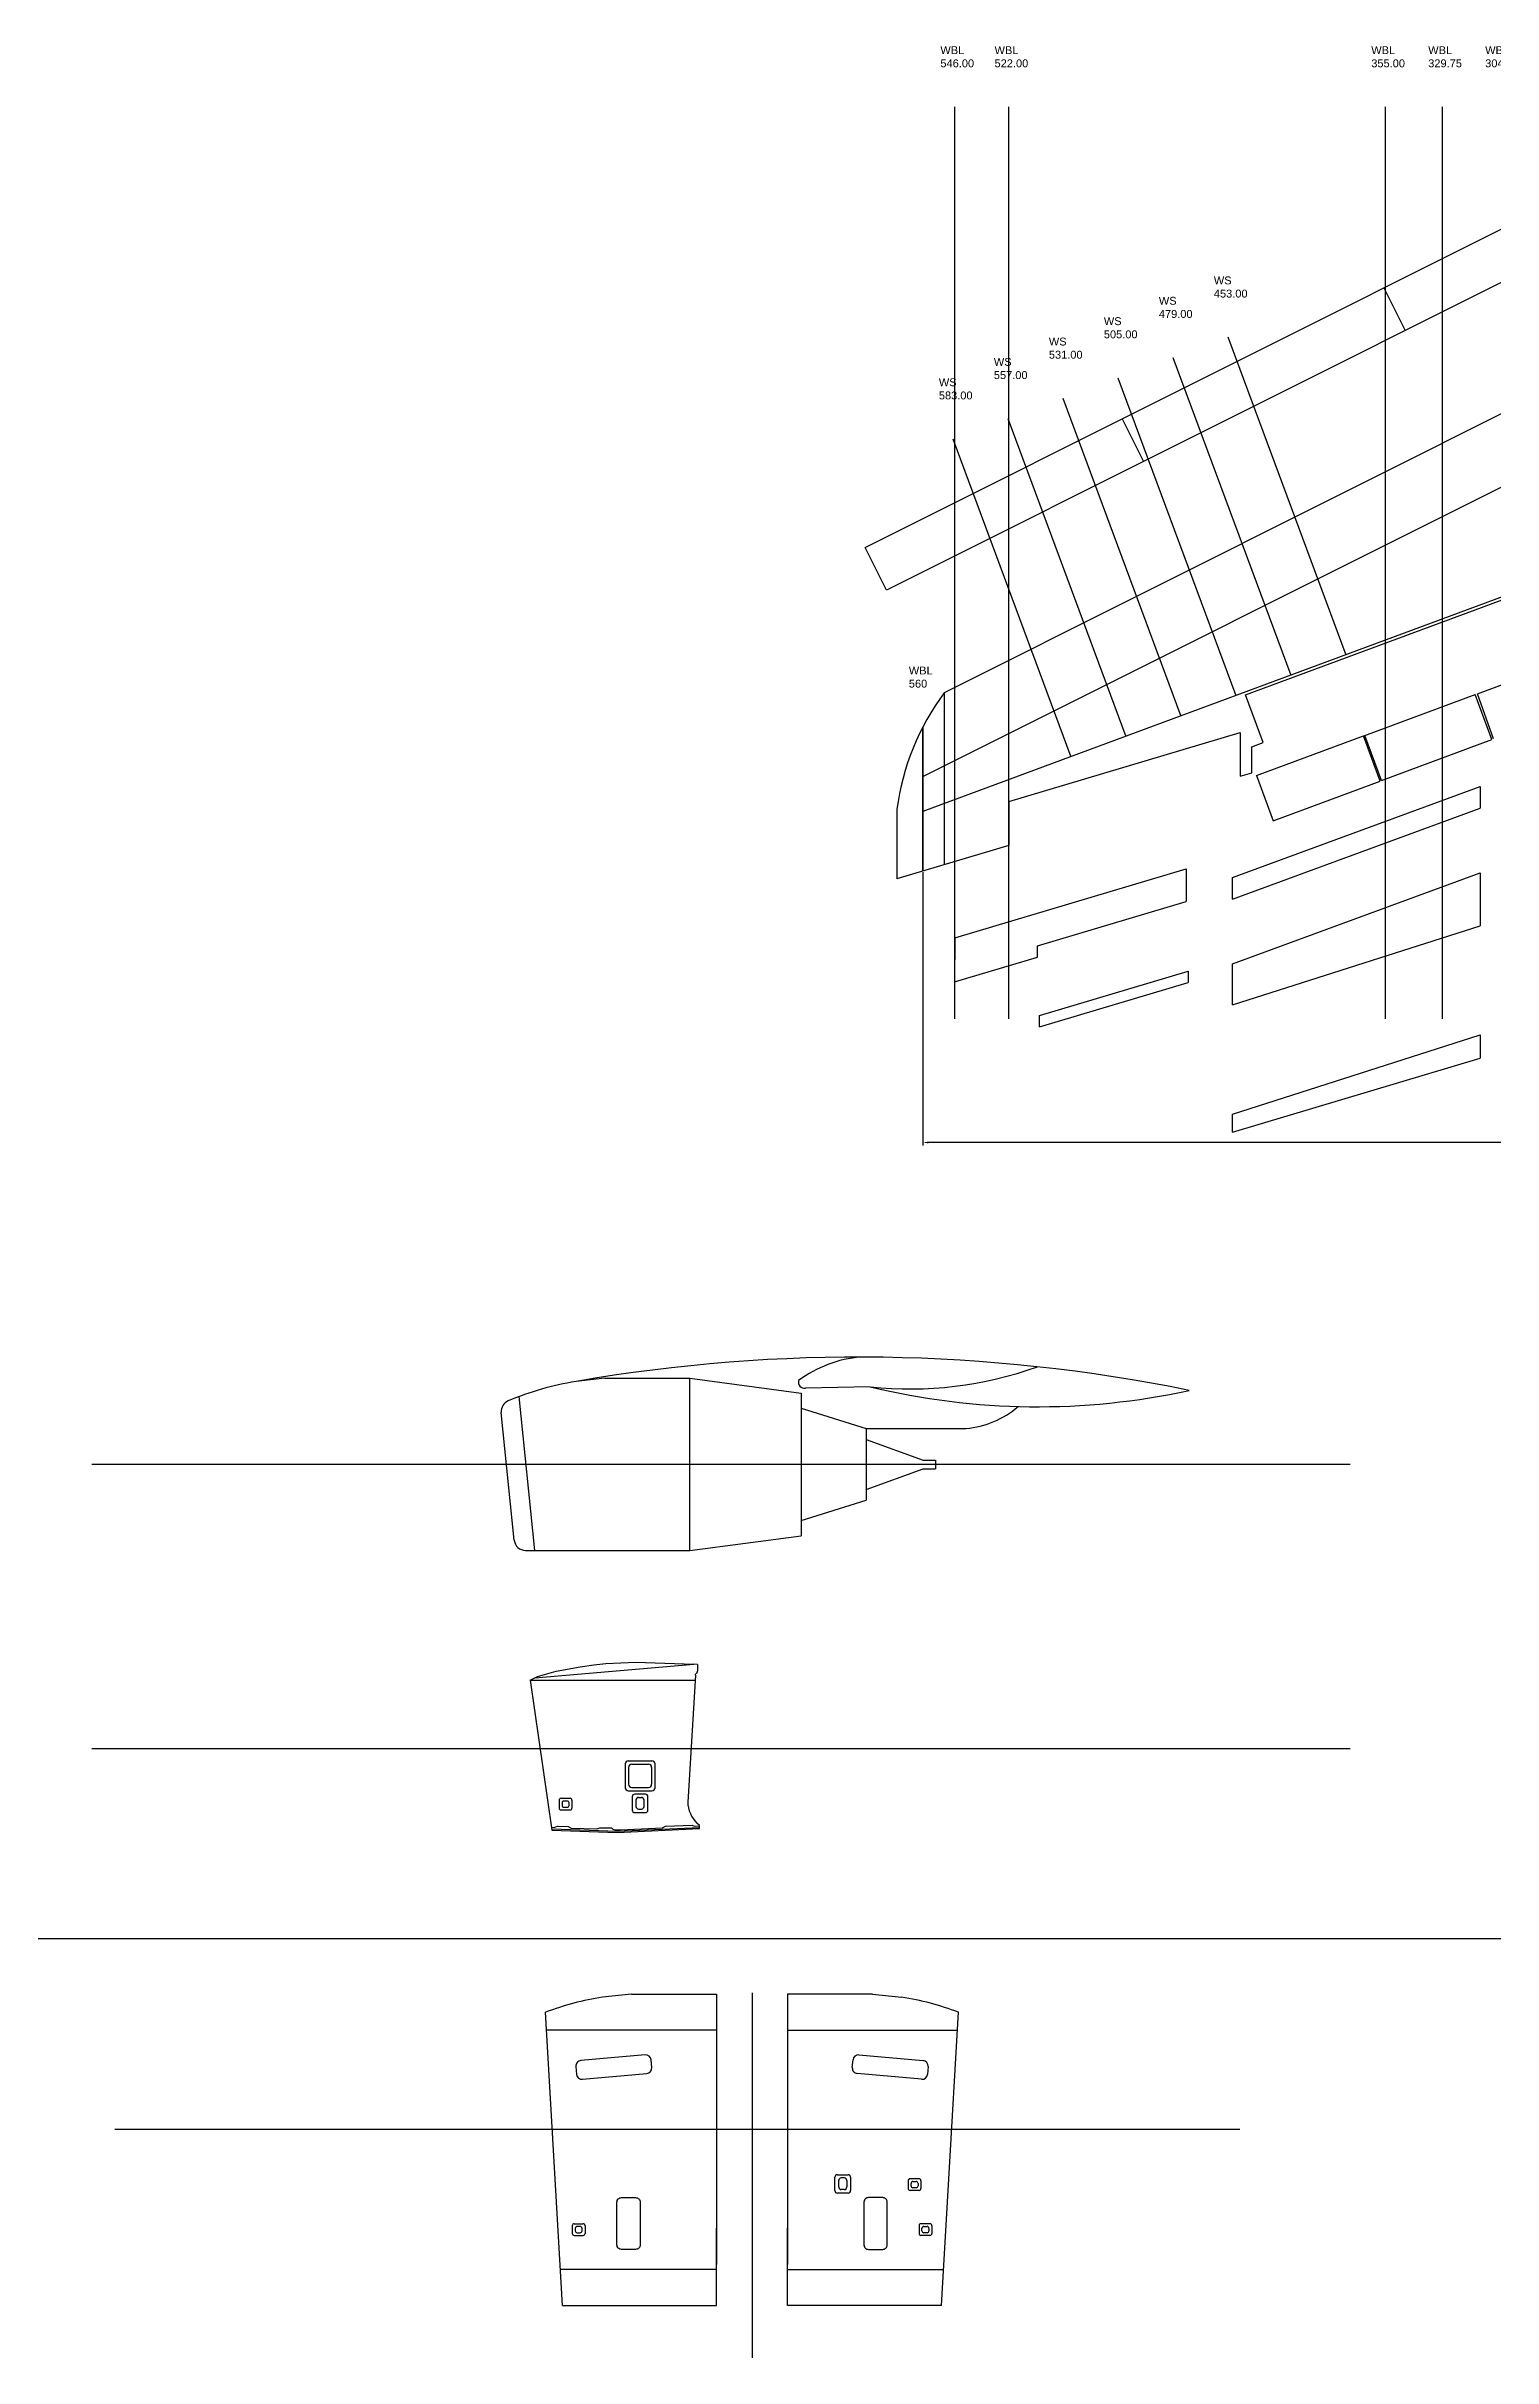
# Model space of a CAD drawing. Header units: millimetres. Extents: x 4754 to 10367, y 367 to 2510.
# Drawn here: x 5680 to 6321, y 1090 to 2115 of the extents above; entities that cross this region are included whole.
import ezdxf

# ---------------------------------------------------------------- set-up
doc = ezdxf.new("R2010")
doc.units = ezdxf.units.MM
doc.header["$PDMODE"] = 35
doc.layers.get('Defpoints').update_dxf_attribs({"color": 2})
for name, color, linetype in [('图层1', 130, 'Continuous'), ('图层3', 1, 'Continuous'), ('标注', 3, 'Continuous')]:
    doc.layers.add(name, color=color, linetype=linetype)
doc.layers.add('图层2', color=6, linetype='Continuous', plot=False)
doc.styles.get("Standard").update_dxf_attribs({"font": 'arial.ttf'})
doc.dimstyles.new('ISO-25', dxfattribs={"dimtxt": 5, "dimasz": 2.5, "dimexe": 1.25, "dimexo": 0.625, "dimtad": 1, "dimdec": 4, "dimtxsty": 'Standard', "dimcen": 2.5, "dimadec": 0, "dimazin": 0, "dimtfac": 1, "dimtdec": 4, "dimtmove": 0, "dimatfit": 3, "dimfxl": 1, "dimarcsym": 0})

# ---------------------------------------------------------------- blocks, each defined once
blk = doc.blocks.new('*D4')
at = {"layer": 'Defpoints', "color": 0, "transparency": 16777216}
for p in [(6628.7, 1854.9), (6068.7, 1748.8), (6068.7, 1628.4)]:
    blk.add_point(p, dxfattribs=at)
at = {"layer": '标注', "color": 0, "lineweight": -2, "transparency": 16777216}
for p, q in [((6628.7, 1854.2), (6628.7, 1627.1)), ((6068.7, 1748.2), (6068.7, 1627.1)), ((6626.2, 1628.4), (6071.2, 1628.4))]:
    blk.add_line(p, q, dxfattribs=at)
at = {"layer": '标注', "color": 0, "transparency": 16777216}
for points in [[(6071.2, 1628.8), (6071.2, 1628), (6068.7, 1628.4)], [(6626.2, 1628.8), (6626.2, 1628), (6628.7, 1628.4)]]:
    blk.add_solid(points, dxfattribs=at)
at = {"layer": '标注', "color": 0, "transparency": 16777216, "insert": (6348.7, 1631.6), "char_height": 5, "attachment_point": 5}
blk.add_mtext('560', dxfattribs=at)

msp = doc.modelspace()

# ---------------------------------------------------------------- linework, layer by layer
at = {"layer": 'Defpoints'}
for p, q in [((6043.11746, 1892.16785), (6372.53378, 2057.19369)), ((6381.98857, 2038.32051), (6052.57086, 1873.29398)), ((6273.09005, 2007.37592), (6282.54484, 1988.50274)), ((6157.07673, 1949.25738), (6166.53152, 1930.38421)), ((6052.56976, 1873.29342), (6043.11746, 1892.16785)), ((6314.57838, 1827.4052), (6364.98088, 1846.07799)), ((6264.67593, 1808.91766), (6313.60855, 1827.0459)), ((6320.97844, 1807.05668), (6313.60855, 1827.0459)), ((6321.69704, 1807.3229), (6314.57838, 1827.4052)), ((6216.59557, 1791.10516), (6263.99353, 1808.66485)), ((6271.36341, 1788.67562), (6263.99353, 1808.66485)), ((6272.04582, 1788.92844), (6264.67593, 1808.91766)), ((6272.04582, 1788.92844), (6320.97844, 1807.05668)), ((6206.03129, 1745.83356), (6315.75779, 1786.28896)), ((6216.59482, 1791.10488), (6223.92437, 1771.10071)), ((6223.92437, 1771.10071), (6271.36341, 1788.67562)), ((6315.75779, 1786.28896), (6315.75779, 1776.58017)), ((6206.03129, 1736.24008), (6315.75779, 1776.58017)), ((6082.82046, 1719.10852), (6185.41353, 1749.71253)), ((6185.41353, 1749.71253), (6185.41353, 1735.2736)), ((6206.03129, 1707.59294), (6315.75779, 1748.04834)), ((6206.03129, 1736.24008), (6206.03129, 1745.83356)), ((6315.75779, 1748.04834), (6315.75779, 1724.46742)), ((6119.47524, 1715.60389), (6185.41353, 1735.2736)), ((6206.03129, 1689.36805), (6315.75779, 1724.46742)), ((6082.82046, 1719.10852), (6082.69546, 1699.62124)), ((6119.47524, 1710.59282), (6119.47524, 1715.60389)), ((6082.69546, 1699.62124), (6119.47524, 1710.59282)), ((6120.42477, 1684.64837), (6186.36306, 1704.31808)), ((6186.36306, 1704.31808), (6186.36306, 1699.30701)), ((6206.03129, 1689.36805), (6206.03129, 1707.59294)), ((6120.42477, 1679.6373), (6186.36306, 1699.30701)), ((6120.42477, 1679.6373), (6120.42477, 1684.64837)), ((6206.03129, 1640.98221), (6315.75779, 1676.08158)), ((6315.75779, 1676.08158), (6315.75779, 1665.71869)), ((6206.03129, 1632.98675), (6315.75779, 1665.71869)), ((6206.03129, 1632.98675), (6206.03129, 1640.98221)), ((5965.45169, 1447.49948), (5965.45169, 1523.81948)), ((6014.79169, 1517.29645), (6014.79169, 1454.02252)), ((5887.59872, 1451.9942), (5881.83813, 1508.70619)), ((5896.65528, 1447.49948), (5889.72265, 1515.74991)), ((6043.57169, 1501.58011), (6043.57169, 1469.73886)), ((6043.57169, 1496.75863), (6068.81766, 1487.59791)), ((6068.81766, 1487.59791), (6074.33169, 1487.59791)), ((6074.33169, 1487.59791), (6074.33169, 1483.72106)), ((6043.57169, 1474.56034), (6068.81766, 1483.72106)), ((6068.81766, 1483.72106), (6074.33169, 1483.72106)), ((6014.79169, 1460.76749), (6043.57169, 1469.73886)), ((5892.57313, 1447.49948), (5964.89169, 1447.49948)), ((5899.67169, 1447.49948), (5965.45169, 1447.49948)), ((5965.45169, 1447.49948), (6014.79169, 1454.02252)), ((5896.757, 1391.00417), (5967.16385, 1397.12031)), ((5906.11258, 1393.96111), (5916.769, 1395.93582)), ((5916.769, 1395.93582), (5922.79742, 1396.81378)), ((5922.79742, 1396.81378), (5928.15205, 1397.29196)), ((5928.15205, 1397.29196), (5941.48505, 1397.94885)), ((5941.48505, 1397.94885), (5967.16385, 1397.12031)), ((5968.84933, 1396.90506), (5967.16385, 1397.12031)), ((5968.84933, 1396.90506), (5968.84933, 1394.03023)), ((5894.65934, 1390.0473), (5897.92114, 1391.53521)), ((5894.65934, 1390.0473), (5904.28961, 1323.44732)), ((5894.65934, 1390.0473), (5967.79436, 1390.0473)), ((5897.92114, 1391.53521), (5906.11258, 1393.96111)), ((5967.92826, 1392.22117), (5964.46097, 1335.92981)), ((5938.13786, 1354.23926), (5948.58219, 1354.23926)), ((5936.7313, 1352.8327), (5936.7313, 1342.30316)), ((5938.26553, 1351.26641), (5938.26553, 1343.85446)), ((5939.67209, 1352.67297), (5947.06224, 1352.67297)), ((5948.4688, 1351.26641), (5948.4688, 1343.85446)), ((5949.98875, 1342.30316), (5949.98875, 1352.8327)), ((5907.46549, 1336.74253), (5907.46549, 1333.28481)), ((5908.30942, 1337.58647), (5912.32067, 1337.58647)), ((5908.77425, 1335.53908), (5908.77425, 1334.43775)), ((5911.01578, 1336.38302), (5909.61819, 1336.38302)), ((5909.61819, 1333.59381), (5911.01578, 1333.59381)), ((5911.85971, 1334.43775), (5911.85971, 1335.53908)), ((5913.1646, 1336.74253), (5913.1646, 1333.28481)), ((5938.13786, 1340.8966), (5948.58219, 1340.8966)), ((5939.67209, 1342.4479), (5947.06224, 1342.4479)), ((5939.85321, 1338.27884), (5939.85321, 1332.35735)), ((5945.69138, 1339.40409), (5940.97846, 1339.40409)), ((5941.53355, 1336.83475), (5941.53355, 1333.94956)), ((5942.6588, 1337.96), (5943.97642, 1337.96)), ((5942.6588, 1332.82432), (5943.97642, 1332.82432)), ((5945.10167, 1333.94956), (5945.10167, 1336.83475)), ((5946.81662, 1332.35735), (5946.81662, 1338.27884)), ((5904.09923, 1324.76392), (5905.2876, 1324.70118)), ((5904.19847, 1324.07764), (5933.147, 1322.94971)), ((5904.28961, 1323.44732), (5933.21544, 1322.35195)), ((5905.2876, 1324.70118), (5906.77427, 1325.20998)), ((5906.77427, 1325.20998), (5911.47999, 1325.0758)), ((5908.30942, 1332.44088), (5912.32067, 1332.44088)), ((5911.47999, 1325.0758), (5912.80374, 1324.29757)), ((5912.80374, 1324.29757), (5924.15196, 1324.01866)), ((5924.15196, 1324.01866), (5925.54124, 1324.53185)), ((5925.54124, 1324.53185), (5930.63146, 1324.53185)), ((5930.63146, 1324.53185), (5931.25075, 1323.95939)), ((5931.25075, 1323.95939), (5932.09087, 1323.595)), ((5932.09087, 1323.595), (5934.62301, 1323.64982)), ((5933.147, 1322.94971), (5969.73233, 1324.70927)), ((5933.21544, 1322.35195), (5969.73233, 1324.14393)), ((5934.62301, 1323.64982), (5953.24237, 1324.53137)), ((5940.97846, 1331.2321), (5945.69138, 1331.2321)), ((5953.24237, 1324.53137), (5954.60422, 1325.26001)), ((5954.60422, 1325.26001), (5966.39098, 1325.74703)), ((5966.39098, 1325.74703), (5967.44196, 1325.27051)), ((5967.44196, 1325.27051), (5969.73233, 1325.37375)), ((5969.73233, 1325.54224), (5968.52897, 1326.60658)), ((5969.73233, 1324.14393), (5969.73233, 1325.54224)), ((5939.52397, 1250.80839), (5926.72904, 1249.41031)), ((5939.52397, 1250.80839), (5977.22397, 1250.80839)), ((5977.22397, 1250.80839), (5977.22397, 1130.92522)), ((5977.22397, 1250.80839), (5977.22397, 1234.80839)), ((5992.99066, 1251.354), (5992.99066, 1089.50104)), ((6046.45736, 1250.80839), (6008.75736, 1250.80839)), ((6008.75736, 1250.80839), (6008.75736, 1130.92522)), ((6008.75736, 1250.80839), (6008.75736, 1234.80839)), ((6046.45736, 1250.80839), (6059.25229, 1249.41031)), ((5908.98756, 1112.62262), (5901.49494, 1242.73882)), ((6076.99377, 1112.62262), (6084.48639, 1242.73882)), ((5977.22397, 1234.80839), (5902.02636, 1234.80839)), ((6008.75736, 1234.80839), (6083.95497, 1234.80839)), ((5945.61606, 1223.83195), (5917.09478, 1221.25384)), ((5948.53733, 1218.17351), (5948.22238, 1221.65776)), ((6037.444, 1218.17351), (6037.75895, 1221.65776)), ((6040.36527, 1223.83195), (6068.88655, 1221.25384)), ((5914.92059, 1218.64752), (5915.23554, 1215.16327)), ((5917.84186, 1212.98907), (5946.36313, 1215.56719)), ((6068.13947, 1212.98907), (6039.6182, 1215.56719)), ((6071.06074, 1218.64752), (6070.74579, 1215.16327)), ((6029.70209, 1163.63502), (6029.70209, 1169.55652)), ((6030.82733, 1170.68177), (6035.54025, 1170.68177)), ((6033.85991, 1169.23767), (6032.54229, 1169.23767)), ((6036.6655, 1169.55652), (6036.6655, 1163.63502)), ((6067.0285, 1168.86414), (6063.01726, 1168.86414)), ((6035.54025, 1162.50978), (6030.82733, 1162.50978)), ((6031.41704, 1165.22724), (6031.41704, 1168.11242)), ((6033.85991, 1164.10199), (6032.54229, 1164.10199)), ((6034.98516, 1168.11242), (6034.98516, 1165.22724)), ((6062.17332, 1168.02021), (6062.17332, 1164.56249)), ((6067.0285, 1163.71855), (6063.01726, 1163.71855)), ((6063.47821, 1165.71542), (6063.47821, 1166.81676)), ((6064.32215, 1167.6607), (6065.71974, 1167.6607)), ((6065.71974, 1164.87149), (6064.32215, 1164.87149)), ((6066.56367, 1166.81676), (6066.56367, 1165.71542)), ((6067.87244, 1168.02021), (6067.87244, 1164.56249)), ((5913.28139, 1148.07752), (5913.28139, 1144.61981)), ((5914.12533, 1148.92146), (5918.13657, 1148.92146)), ((5918.98051, 1148.07752), (5918.98051, 1144.61981)), ((6067.00082, 1148.07752), (6067.00082, 1144.61981)), ((6071.856, 1148.92146), (6067.84476, 1148.92146)), ((6072.69994, 1148.07752), (6072.69994, 1144.61981)), ((5914.12533, 1143.77587), (5918.13657, 1143.77587)), ((5914.59016, 1146.87408), (5914.59016, 1145.77274)), ((5916.83168, 1147.71801), (5915.4341, 1147.71801)), ((5915.4341, 1144.9288), (5916.83168, 1144.9288)), ((5917.67562, 1145.77274), (5917.67562, 1146.87408)), ((5977.22397, 1112.62262), (5977.22397, 1146.92522)), ((6008.75736, 1112.62262), (6008.75736, 1146.92522)), ((6071.856, 1143.77587), (6067.84476, 1143.77587)), ((6068.30571, 1145.77274), (6068.30571, 1146.87408)), ((6069.14965, 1147.71801), (6070.54723, 1147.71801)), ((6070.54723, 1144.9288), (6069.14965, 1144.9288)), ((6071.39117, 1146.87408), (6071.39117, 1145.77274)), ((5977.22397, 1128.62262), (5908.06622, 1128.62262)), ((6008.75736, 1128.62262), (6077.91511, 1128.62262)), ((5908.98756, 1112.62262), (5977.22397, 1112.62262)), ((6076.99377, 1112.62262), (6008.75736, 1112.62262))]:
    msp.add_line(p, q, dxfattribs=at)
for points in [[(5935.08883, 1160.52733), (5941.39935, 1160.52733, -0.4142135624), (5943.39935, 1158.52733), (5943.39935, 1139.5767, -0.4142135624), (5941.39935, 1137.5767), (5935.08883, 1137.5767, -0.4142135624), (5933.08883, 1139.5767), (5933.08883, 1158.52733, -0.4142135624)], [(6050.8925, 1160.52733), (6044.58198, 1160.52733, 0.4142135624), (6042.58198, 1158.52733), (6042.58198, 1139.5767, 0.4142135624), (6044.58198, 1137.5767), (6050.8925, 1137.5767, 0.4142135624), (6052.8925, 1139.5767), (6052.8925, 1158.52733, 0.4142135624)]]:
    msp.add_lwpolyline(points, format="xyb", close=True, dxfattribs=at)
for centre, radius, start, end in [((5935.50016, 1393.66019), 130.38973, 99.06493934, 112.84816406), ((5886.81253, 1509.21147), 5, 112.84816406, 185.8), ((5892.57313, 1452.49948), 5, 185.8, 270), ((5938.13786, 1352.8327), 1.40656, 90, 180), ((5948.58219, 1352.8327), 1.40656, 0, 90), ((5939.67209, 1351.26641), 1.40656, 90, 180), ((5939.67209, 1343.85446), 1.40656, 180, 270), ((5947.06224, 1351.26641), 1.40656, 0, 90), ((5947.06224, 1343.85446), 1.40656, 270, 0), ((5908.30942, 1336.74253), 0.84394, 90, 180), ((5908.30942, 1333.28481), 0.84394, 180, 270), ((5909.61819, 1335.53908), 0.84394, 90, 180), ((5909.61819, 1334.43775), 0.84394, 180, 270), ((5911.01578, 1335.53908), 0.84394, 0, 90), ((5911.01578, 1334.43775), 0.84394, 270, 0), ((5912.32067, 1336.74253), 0.84394, 0, 90), ((5912.32067, 1333.28481), 0.84394, 270, 0), ((5938.13786, 1342.30316), 1.40656, 180, 270), ((5940.97846, 1338.27884), 1.12525, 90, 180), ((5942.6588, 1336.83475), 1.12525, 90, 180), ((5942.6588, 1333.94956), 1.12525, 180, 270), ((5943.97642, 1336.83475), 1.12525, 0, 90), ((5943.97642, 1333.94956), 1.12525, 270, 0), ((5945.69138, 1338.27884), 1.12525, 0, 90), ((5948.58219, 1342.30316), 1.40656, 270, 0), ((5978.71873, 1336.60179), 14.27359, 182.69838357, 224.44775374), ((5940.97846, 1332.35735), 1.12525, 180, 270), ((5945.69138, 1332.35735), 1.12525, 270, 0), ((5947.27244, 1120.64909), 130.38973, 99.06493934, 110.55351809), ((6038.70889, 1120.64909), 130.38973, 69.44648191, 80.93506066), ((5917.31085, 1218.86358), 2.4, 95.16509081, 185.16509081), ((5945.83212, 1221.4417), 2.4, 5.16509081, 95.16509081), ((6040.14921, 1221.4417), 2.4, 84.83490919, 174.83490919), ((6068.67048, 1218.86358), 2.4, 354.83490919, 84.83490919), ((5917.6258, 1215.37933), 2.4, 185.16509081, 275.16509081), ((5946.14707, 1217.95745), 2.4, 275.16509081, 5.16509081), ((6039.83426, 1217.95745), 2.4, 174.83490919, 264.83490919), ((6068.35553, 1215.37933), 2.4, 264.83490919, 354.83490919), ((6030.82733, 1169.55652), 1.12525, 90, 180), ((6032.54229, 1168.11242), 1.12525, 90, 180), ((6033.85991, 1168.11242), 1.12525, 0, 90), ((6035.54025, 1169.55652), 1.12525, 0, 90), ((6063.01726, 1168.02021), 0.84394, 90, 180), ((6067.0285, 1168.02021), 0.84394, 0, 90), ((6030.82733, 1163.63502), 1.12525, 180, 270), ((6032.54229, 1165.22724), 1.12525, 180, 270), ((6033.85991, 1165.22724), 1.12525, 270, 0), ((6035.54025, 1163.63502), 1.12525, 270, 0), ((6063.01726, 1164.56249), 0.84394, 180, 270), ((6064.32215, 1166.81676), 0.84394, 90, 180), ((6064.32215, 1165.71542), 0.84394, 180, 270), ((6065.71974, 1166.81676), 0.84394, 0, 90), ((6065.71974, 1165.71542), 0.84394, 270, 0), ((6067.0285, 1164.56249), 0.84394, 270, 0), ((5914.12533, 1148.07752), 0.84394, 90, 180), ((5918.13657, 1148.07752), 0.84394, 0, 90), ((6067.84476, 1148.07752), 0.84394, 90, 180), ((6071.856, 1148.07752), 0.84394, 0, 90), ((5914.12533, 1144.61981), 0.84394, 180, 270), ((5915.4341, 1146.87408), 0.84394, 90, 180), ((5915.4341, 1145.77274), 0.84394, 180, 270), ((5916.83168, 1146.87408), 0.84394, 0, 90), ((5916.83168, 1145.77274), 0.84394, 270, 0), ((5918.13657, 1144.61981), 0.84394, 270, 0), ((6067.84476, 1144.61981), 0.84394, 180, 270), ((6069.14965, 1146.87408), 0.84394, 90, 180), ((6069.14965, 1145.77274), 0.84394, 180, 270), ((6070.54723, 1146.87408), 0.84394, 0, 90), ((6070.54723, 1145.77274), 0.84394, 270, 0), ((6071.856, 1144.61981), 0.84394, 270, 0)]:
    msp.add_arc(centre, radius, start, end, dxfattribs=at)
msp.add_open_spline([(5967.92826, 1392.22117), (5967.96344, 1392.47798), (5968.02124, 1392.90002), (5968.53763, 1393.10132), (5968.78545, 1393.51947), (5968.8375, 1393.82967), (5968.84933, 1394.03023)], degree=3, knots=[0, 0, 0, 0, 2.5243563825, 4.1485075727, 5.3959653154, 7.5210514184, 7.5210514184, 7.5210514184, 7.5210514184], dxfattribs=at)
at = {"layer": '图层1'}
for p, q in [((6641.00643, 2109.73945), (6078.14424, 1827.76555)), ((6211.72753, 1826.87659), (6409.71184, 1900.22454)), ((6078.1432, 1827.76415), (6078.1432, 1751.6134)), ((6219.55312, 1805.75337), (6211.72753, 1826.87659)), ((6068.6957, 1812.62877), (6068.6957, 1748.79517)), ((6068.6957, 1748.79517), (6068.6957, 1812.53732)), ((6106.8207, 1779.61803), (6209.41377, 1810.22203)), ((6209.41377, 1810.22203), (6209.41377, 1790.77204)), ((6214.46921, 1803.86992), (6219.55312, 1805.75337)), ((6214.46921, 1792.2801), (6214.46921, 1803.86992)), ((6209.41377, 1790.77204), (6214.46921, 1792.2801)), ((6057.1957, 1776.18317), (6057.1957, 1745.36466)), ((6106.8207, 1779.61803), (6106.8207, 1760.16804)), ((6106.8207, 1760.16804), (6057.1957, 1745.36466)), ((5927.75169, 1523.81948), (5914.95676, 1522.4214)), ((5927.75169, 1523.81948), (5965.45169, 1523.81948)), ((5965.45169, 1523.81948), (6014.79169, 1517.29645)), ((6014.79169, 1517.29645), (6014.79169, 1510.55148)), ((6045.39544, 1520.08281), (6016.67233, 1519.52269)), ((6014.79169, 1510.55148), (6043.57169, 1501.58011)), ((6043.57169, 1501.58011), (6087.88764, 1501.58011))]:
    msp.add_line(p, q, dxfattribs=at)
for centre, radius, start, end in [((6167.68271, 1761.35738), 111.47727, 143.43760399, 172.35737276), ((6040.40757, 798.87467), 734.34173, 78.49951236, 99.83633487), ((6045.39889, 1480.30613), 53.07813, 94.56337983, 126.79985621), ((6063.31162, 1684.25656), 165.14845, 263.7719909, 289.87843842), ((6016.1552, 1522.11516), 2.64354, 164.81661404, 281.28075909), ((6119.60468, 1826.58597), 315.35885, 256.38970044, 282.30598609), ((6084.04309, 1542.8896), 41.48801, 275.31702663, 310.34958291)]:
    msp.add_arc(centre, radius, start, end, dxfattribs=at)
at = {"layer": '图层2'}
for p, q in [((6068.6957, 1790.64337), (6471.6957, 1992.53201)), ((6430.0957, 1909.0621), (6068.6957, 1775.17296)), ((6068.6957, 1790.64337), (6068.6957, 1775.17296))]:
    msp.add_line(p, q, dxfattribs=at)
at = {"layer": '图层3'}
for p, q in [((6082.6957, 2087.7015), (6082.6957, 1683.28273)), ((6106.6957, 2087.7015), (6106.6957, 1683.28273)), ((6273.6957, 2087.7015), (6273.6957, 1683.28273)), ((6298.9457, 2087.7015), (6298.9457, 1683.28273)), ((6203.90979, 1985.5972), (6256.13961, 1844.61597)), ((6179.52914, 1976.56482), (6231.75896, 1835.58358)), ((6130.76785, 1958.50005), (6182.99767, 1817.51881)), ((6155.1485, 1967.53243), (6207.37831, 1826.5512)), ((6106.3872, 1949.46766), (6158.61702, 1808.48643)), ((6082.00655, 1940.43528), (6134.23637, 1799.45404)), ((6258.08132, 1485.65948), (5700.29858, 1485.65948)), ((6258.08132, 1359.58913), (5700.29858, 1359.58913)), ((5425.29082, 1275.37495), (7400.25347, 1275.37495)), ((5710.5046, 1190.8668), (6209.21466, 1190.8668))]:
    msp.add_line(p, q, dxfattribs=at)

# ---------------------------------------------------------------- texts
at = {"layer": '图层3', "char_height": 3.5, "attachment_point": 1}
for s, width, insert in [('WBL 546.00', 21.9726435, (6076.4813, 2114.51991)), ('WBL 522.00', 21.9726435, (6100.4813, 2114.51991)), ('WBL 355.00', 21.9726435, (6267.4813, 2114.51991)), ('WBL 329.75', 21.9726435, (6292.7313, 2114.51991)), ('WBL 304.50', 20.6182881, (6317.9813, 2114.51991)), ('WS 453.00', 21.9726435, (6197.69539, 2012.41561)), ('WS 479.00', 21.9726435, (6173.31474, 2003.38323)), ('WS 505.00', 21.9726435, (6148.93409, 1994.35084)), ('WS 531.00', 21.9726435, (6124.55344, 1985.31846)), ('WS 557.00', 21.9726435, (6100.17279, 1976.28607)), ('WS 583.00', 21.9726435, (6075.79215, 1967.25369)), ('WBL 560', 16.2898043, (6062.4813, 1839.44718))]:
    msp.add_mtext_dynamic_manual_height_columns(s, width=width, gutter_width=12.5, heights=[0], dxfattribs=dict(at, insert=insert))

# ---------------------------------------------------------------- dimensions: what is measured, and where the dimension line sits
at = {"layer": '标注'}
dim = msp.add_linear_dim(base=(6068.6957, 1628.39331), p1=(6628.6957, 1854.87235), p2=(6068.6957, 1748.79517), dimstyle='ISO-25', dxfattribs=at)
dim.commit()
dim.dimension.update_dxf_attribs({"geometry": '*D4', "text_midpoint": (6348.6957, 1631.57118)})

doc.saveas('drawing.dxf')
